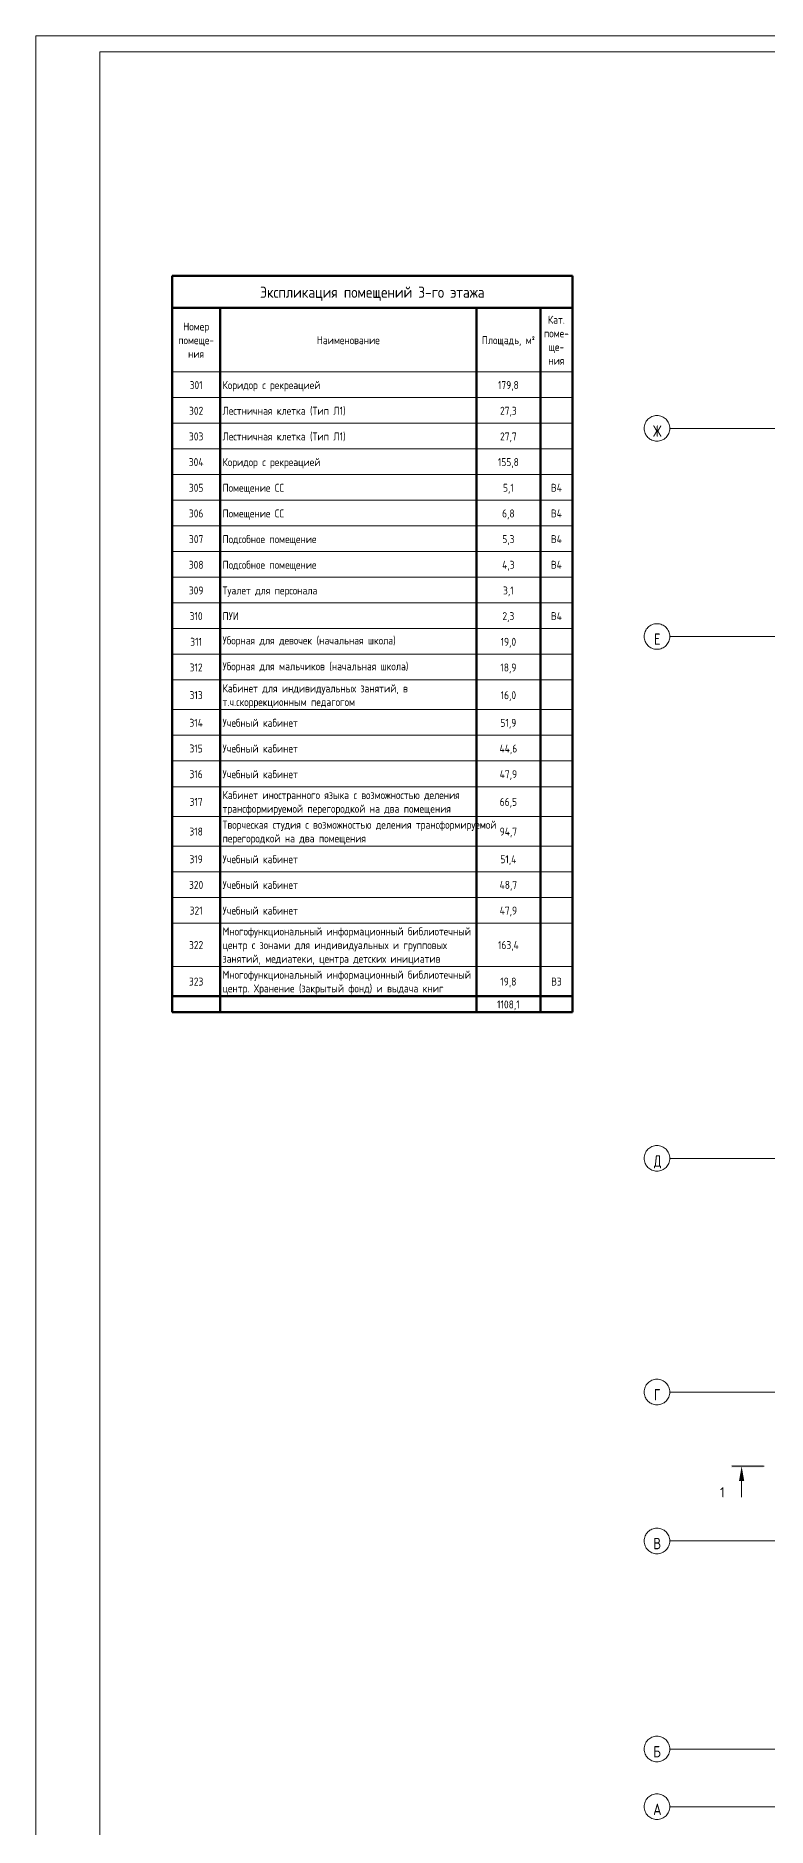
# Model space of a CAD drawing. Header units: millimetres. Extents: x 0 to 1189, y 0 to 841.
# Drawn here: x 0 to 229, y 281 to 841 of the extents above; entities that cross this region are included whole.
import ezdxf

# ---------------------------------------------------------------- set-up
doc = ezdxf.new("R2010")
doc.units = ezdxf.units.MM
doc.layers.add('Графика', color=7, linetype='Continuous', lineweight=20)
doc.layers.add('Линии', color=7, linetype='Continuous', lineweight=9, true_color=0x00a600)
doc.styles.add('GOST Common_10', font='GOST_Common.ttf', dxfattribs={"width": 0.9, "height": 2.5})
doc.styles.add('GOST Common_9', font='GOST_Common.ttf', dxfattribs={"width": 0.9, "height": 3.5})

msp = doc.modelspace()

# ---------------------------------------------------------------- hatches: boundary and pattern name
h = msp.add_hatch(color=7)
h.dxf.hatch_style = 2
h.paths.add_polyline_path([(194.043804, 717.223962), (193.23903, 715.850884), (193.182599, 715.795556), (193.103431, 715.777021), (193.036932, 715.788252), (192.988985, 715.822221), (192.959951, 715.879341), (192.950193, 715.960025), (192.9761, 716.048771), (193.855839, 717.540359), (192.9761, 719.031948), (192.950193, 719.125654), (192.96002, 719.206252), (192.989536, 719.263182), (193.038792, 719.296962), (193.10784, 719.308107), (193.179843, 719.289159), (193.23903, 719.229283), (194.043804, 717.861166), (194.043804, 719.130615), (194.053717, 719.208345), (194.083422, 719.263803), (194.132868, 719.297039), (194.202003, 719.308107), (194.270732, 719.297039), (194.319825, 719.263803), (194.34928, 719.208345), (194.359099, 719.130615), (194.359099, 717.861166), (195.168834, 719.229283), (195.224783, 719.289159), (195.300575, 719.308107), (195.359693, 719.29598), (195.409715, 719.254087), (195.442857, 719.197726), (195.453261, 719.130615), (195.427354, 719.031948), (194.547615, 717.540359), (195.427354, 716.048771), (195.453261, 715.955064), (195.442857, 715.88692), (195.409715, 715.826631), (195.361897, 715.788804), (195.304984, 715.777021), (195.225334, 715.795556), (195.168834, 715.850884), (194.359099, 717.223962), (194.359099, 715.950103), (194.34928, 715.873062), (194.319825, 715.819121), (194.270732, 715.7874), (194.202003, 715.777021), (194.132868, 715.7874), (194.083422, 715.819121), (194.053717, 715.873062), (194.043804, 715.950103)])
h = msp.add_hatch(color=7)
h.dxf.hatch_style = 2
h.paths.add_polyline_path([(193.427502, 650.949952), (193.427502, 654.130464), (193.437329, 654.208194), (193.466845, 654.263651), (193.516101, 654.296888), (193.58515, 654.307955), (194.836408, 654.307955), (194.905457, 654.296888), (194.954713, 654.263651), (194.984229, 654.208194), (194.994056, 654.130464), (194.984229, 654.052648), (194.954713, 653.997001), (194.905457, 653.963575), (194.836408, 653.952421), (193.742246, 653.952421), (193.742246, 652.895742), (194.521113, 652.895742), (194.590248, 652.884588), (194.639693, 652.851162), (194.669399, 652.795515), (194.679312, 652.717699), (194.669399, 652.639969), (194.639693, 652.584512), (194.590248, 652.551275), (194.521113, 652.540208), (193.742246, 652.540208), (193.742246, 651.127443), (194.836408, 651.127443), (194.905457, 651.116376), (194.954713, 651.083139), (194.984229, 651.027682), (194.994056, 650.949952), (194.984229, 650.872911), (194.954713, 650.818969), (194.905457, 650.787248), (194.836408, 650.77687), (193.58515, 650.77687), (193.516101, 650.787248), (193.466845, 650.818969), (193.437329, 650.872911)])
h = msp.add_hatch(color=7)
h.paths.add_polyline_path([(194.991321, 488.128589), (195.126782, 488.127348), (195.196925, 488.118667), (195.2794, 488.063201), (195.306065, 487.956058), (195.306065, 487.422482), (195.296324, 487.344666), (195.266998, 487.289019), (195.217931, 487.255593), (195.148969, 487.244439), (195.080153, 487.255593), (195.030871, 487.289019), (195.001226, 487.344666), (194.991321, 487.422482), (194.991321, 487.778016), (193.428626, 487.778016), (193.428626, 487.422482), (193.418807, 487.344666), (193.389352, 487.289019), (193.340259, 487.255593), (193.27153, 487.244439), (193.202481, 487.255593), (193.153225, 487.289019), (193.123709, 487.344666), (193.113882, 487.422482), (193.113882, 487.956058), (193.140547, 488.063201), (193.223023, 488.118667), (193.292614, 488.127348), (193.424216, 488.128589), (193.75715, 491.146492), (193.773523, 491.217711), (193.802557, 491.268517), (193.843889, 491.298964), (193.897159, 491.309101), (194.838083, 491.309101), (194.90435, 491.298033), (194.952323, 491.264797), (194.981485, 491.209339), (194.991321, 491.131609)])
h.paths.add_polyline_path([(194.680436, 488.128589), (194.680436, 490.953567), (194.054806, 490.953567), (193.739511, 488.128589)])
h = msp.add_hatch(color=7)
h.dxf.hatch_style = 2
h.paths.add_polyline_path([(193.742246, 417.953104), (193.742246, 414.950634), (193.732428, 414.873593), (193.702972, 414.819652), (193.653879, 414.787931), (193.58515, 414.777553), (193.516101, 414.787931), (193.466845, 414.819652), (193.437329, 414.873593), (193.427502, 414.950634), (193.427502, 418.131146), (193.437329, 418.208876), (193.466845, 418.264334), (193.516101, 418.29757), (193.58515, 418.308638), (194.836408, 418.308638), (194.905457, 418.29757), (194.954713, 418.264334), (194.984229, 418.208876), (194.994056, 418.131146), (194.984229, 418.05333), (194.954713, 417.997683), (194.905457, 417.964257), (194.836408, 417.953104)])
h = msp.add_hatch(color=7)
h.dxf.hatch_style = 2
h.paths.add_polyline_path([(227.322347, 394.633374), (227.322347, 393.835372), (217.191332, 393.835372), (217.191332, 394.633374)])
h = msp.add_hatch(color=7)
h.dxf.hatch_style = 2
h.paths.add_polyline_path([(219.700336, 389.554366), (220.525337, 394.229373), (221.349338, 389.554366)])
h = msp.add_hatch(color=7)
h.paths.add_polyline_path([(194.70394, 370.238486), (194.899277, 370.07096), (195.038803, 369.864418), (195.122519, 369.618911), (195.150424, 369.334493), (195.133173, 369.123636), (195.081454, 368.927972), (194.995318, 368.748017), (194.874817, 368.584289), (194.732017, 368.448733), (194.573715, 368.353123), (194.400737, 368.296477), (194.21391, 368.277813), (193.430633, 368.277813), (193.361584, 368.288192), (193.312328, 368.319912), (193.282812, 368.373854), (193.272985, 368.450895), (193.272985, 371.631407), (193.282812, 371.709137), (193.312328, 371.764594), (193.361584, 371.797831), (193.430633, 371.808898), (194.21391, 371.808898), (194.371497, 371.793103), (194.51632, 371.745371), (194.648844, 371.665186), (194.769535, 371.552032), (194.867892, 371.418836), (194.939171, 371.270292), (194.982545, 371.105935), (194.997186, 370.9253), (194.978419, 370.724193), (194.922704, 370.543033), (194.830918, 370.381303)])
h.paths.add_polyline_path([(193.587729, 371.453365), (193.587729, 370.396685), (194.21391, 370.396685), (194.306393, 370.406753), (194.393192, 370.436717), (194.473584, 370.486214), (194.546844, 370.554884), (194.606547, 370.634233), (194.648681, 370.723349), (194.673658, 370.820836), (194.681891, 370.9253), (194.648681, 371.129319), (194.546844, 371.300678), (194.473584, 371.368253), (194.393192, 371.415882), (194.306393, 371.44408), (194.21391, 371.453365)])
h.paths.add_polyline_path([(193.587729, 370.041151), (193.587729, 368.628386), (194.21391, 368.628386), (194.340112, 368.641391), (194.456238, 368.680338), (194.561718, 368.745123), (194.655984, 368.835643), (194.736289, 368.942114), (194.79365, 369.06109), (194.828067, 369.192056), (194.839539, 369.334493), (194.828067, 369.477241), (194.79365, 369.608723), (194.736289, 369.729043), (194.655984, 369.838304), (194.561718, 369.928367), (194.456238, 369.991611), (194.340112, 370.028912), (194.21391, 370.041151)])
h = msp.add_hatch(color=7)
h.paths.add_polyline_path([(195.150424, 304.331519), (195.133173, 304.120662), (195.081454, 303.924998), (194.995318, 303.745044), (194.874817, 303.581315), (194.732017, 303.44576), (194.573715, 303.35015), (194.400737, 303.293504), (194.21391, 303.27484), (193.430633, 303.27484), (193.361584, 303.285218), (193.312328, 303.316939), (193.282812, 303.37088), (193.272985, 303.447921), (193.272985, 306.628434), (193.282812, 306.706163), (193.312328, 306.761621), (193.361584, 306.794857), (193.430633, 306.805925), (194.681891, 306.805925), (194.75094, 306.794857), (194.800196, 306.761621), (194.829712, 306.706163), (194.839539, 306.628434), (194.829712, 306.550617), (194.800196, 306.494971), (194.75094, 306.461544), (194.681891, 306.450391), (193.587729, 306.450391), (193.587729, 305.393711), (194.21391, 305.393711), (194.400797, 305.37435), (194.574198, 305.316541), (194.733645, 305.220699), (194.878675, 305.087236), (194.996945, 304.923421), (195.081936, 304.742864), (195.133233, 304.545563)])
h.paths.add_polyline_path([(193.587729, 305.038177), (193.587729, 303.625413), (194.21391, 303.625413), (194.340112, 303.638418), (194.456238, 303.677365), (194.561718, 303.74215), (194.655984, 303.83267), (194.736289, 303.93914), (194.79365, 304.058117), (194.828067, 304.189082), (194.839539, 304.331519), (194.828067, 304.474267), (194.79365, 304.605749), (194.736289, 304.726069), (194.655984, 304.83533), (194.561718, 304.925394), (194.456238, 304.988637), (194.340112, 305.025939), (194.21391, 305.038177)])
h = msp.add_hatch(color=7)
h.paths.add_polyline_path([(194.207493, 288.071291), (193.748331, 286.510801), (194.671616, 286.510801)])
h.paths.add_polyline_path([(195.306065, 285.44916), (195.296324, 285.372119), (195.266998, 285.318178), (195.217931, 285.286457), (195.148969, 285.276079), (195.054711, 285.305775), (195.000141, 285.39459), (194.772489, 286.155267), (193.643049, 286.155267), (193.419806, 285.39459), (193.365305, 285.305775), (193.27153, 285.276079), (193.202481, 285.286457), (193.153225, 285.318178), (193.123709, 285.372119), (193.113882, 285.44916), (193.122701, 285.50814), (194.054806, 288.664399), (194.079206, 288.728331), (194.113166, 288.772782), (194.156118, 288.798732), (194.207493, 288.807164), (194.261745, 288.798809), (194.30623, 288.773402), (194.340896, 288.730424), (194.365692, 288.66936), (195.297246, 285.50814)])

# ---------------------------------------------------------------- linework, layer by layer
at = {"color": 7, "lineweight": 0}
for p, q in [((0.125554, 840.985282), (1189.107153, 840.985282)), ((0.125554, 840.985282), (0.125554, -0.006567)), ((1184.111809, 835.989938), (20.106931, 835.989938)), ((20.106931, 588.936038), (20.106931, 4.988778))]:
    msp.add_line(p, q, dxfattribs=at)
for points in [[(20.106931, 835.989938), (20.106931, 4.994778)], [(1184.111809, 835.989938), (20.106931, 835.989938)], [(20.106931, 835.989938), (20.106931, 4.994778)], [(1184.111809, 835.989938), (20.106931, 835.989938)], [(194.085297, 714.371862), (193.676342, 714.392515), (193.279196, 714.453134), (192.895869, 714.551706), (192.528372, 714.686222), (192.178718, 714.854669), (191.848916, 715.055037), (191.540979, 715.285314), (191.256917, 715.543489), (190.998742, 715.827551), (190.768465, 716.135488), (190.568098, 716.465289), (190.39965, 716.814944), (190.265135, 717.18244), (190.166562, 717.565767), (190.105944, 717.962914), (190.08529, 718.371868), (190.105944, 718.780823), (190.166562, 719.177969), (190.265135, 719.561296), (190.39965, 719.928792), (190.568098, 720.278447), (190.768465, 720.608249), (190.998742, 720.916186), (191.256917, 721.200248), (191.540979, 721.458422), (191.848916, 721.688699), (192.178718, 721.889067), (192.528372, 722.057514), (192.895869, 722.19203), (193.279196, 722.290603), (193.676342, 722.351221), (194.085297, 722.371874)], [(194.085297, 722.371874), (194.494251, 722.351221), (194.891397, 722.290603), (195.274724, 722.19203), (195.642221, 722.057514), (195.991875, 721.889067), (196.321677, 721.688699), (196.629614, 721.458422), (196.913676, 721.200248), (197.171851, 720.916186), (197.402128, 720.608249), (197.602495, 720.278447), (197.770943, 719.928792), (197.905458, 719.561296), (198.004031, 719.177969), (198.06465, 718.780823), (198.085303, 718.371868), (198.06465, 717.962914), (198.004031, 717.565767), (197.905458, 717.18244), (197.770943, 716.814944), (197.602495, 716.465289), (197.402128, 716.135488), (197.171851, 715.827551), (196.913676, 715.543489), (196.629614, 715.285314), (196.321677, 715.055037), (195.991875, 714.854669), (195.642221, 714.686222), (195.274724, 714.551706), (194.891397, 714.453134), (194.494251, 714.392515), (194.085297, 714.371862)], [(198.085303, 718.371868), (863.72632, 718.371868)], [(194.085297, 649.371763), (193.676342, 649.392416), (193.279196, 649.453034), (192.895869, 649.551607), (192.528372, 649.686123), (192.178718, 649.85457), (191.848916, 650.054938), (191.540979, 650.285215), (191.256917, 650.54339), (190.998742, 650.827451), (190.768465, 651.135389), (190.568098, 651.46519), (190.39965, 651.814845), (190.265135, 652.182341), (190.166562, 652.565668), (190.105944, 652.962814), (190.08529, 653.371769), (190.105944, 653.780723), (190.166562, 654.17787), (190.265135, 654.561197), (190.39965, 654.928693), (190.568098, 655.278348), (190.768465, 655.608149), (190.998742, 655.916087), (191.256917, 656.200148), (191.540979, 656.458323), (191.848916, 656.6886), (192.178718, 656.888968), (192.528372, 657.057415), (192.895869, 657.191931), (193.279196, 657.290503), (193.676342, 657.351122), (194.085297, 657.371775)], [(194.085297, 657.371775), (194.494251, 657.351122), (194.891397, 657.290503), (195.274724, 657.191931), (195.642221, 657.057415), (195.991875, 656.888968), (196.321677, 656.6886), (196.629614, 656.458323), (196.913676, 656.200148), (197.171851, 655.916087), (197.402128, 655.608149), (197.602495, 655.278348), (197.770943, 654.928693), (197.905458, 654.561197), (198.004031, 654.17787), (198.06465, 653.780723), (198.085303, 653.371769), (198.06465, 652.962814), (198.004031, 652.565668), (197.905458, 652.182341), (197.770943, 651.814845), (197.602495, 651.46519), (197.402128, 651.135389), (197.171851, 650.827451), (196.913676, 650.54339), (196.629614, 650.285215), (196.321677, 650.054938), (195.991875, 649.85457), (195.642221, 649.686123), (195.274724, 649.551607), (194.891397, 649.453034), (194.494251, 649.392416), (194.085297, 649.371763)], [(198.085303, 653.371769), (863.72632, 653.371769)], [(194.085297, 486.371514), (193.676342, 486.392167), (193.279196, 486.452785), (192.895869, 486.551358), (192.528372, 486.685874), (192.178718, 486.854321), (191.848916, 487.054689), (191.540979, 487.284966), (191.256917, 487.543141), (190.998742, 487.827202), (190.768465, 488.13514), (190.568098, 488.464941), (190.39965, 488.814596), (190.265135, 489.182092), (190.166562, 489.565419), (190.105944, 489.962565), (190.08529, 490.37152), (190.105944, 490.780474), (190.166562, 491.177621), (190.265135, 491.560948), (190.39965, 491.928444), (190.568098, 492.278099), (190.768465, 492.6079), (190.998742, 492.915837), (191.256917, 493.199899), (191.540979, 493.458074), (191.848916, 493.688351), (192.178718, 493.888719), (192.528372, 494.057166), (192.895869, 494.191682), (193.279196, 494.290254), (193.676342, 494.350873), (194.085297, 494.371526)], [(194.085297, 494.371526), (194.494251, 494.350873), (194.891397, 494.290254), (195.274724, 494.191682), (195.642221, 494.057166), (195.991875, 493.888719), (196.321677, 493.688351), (196.629614, 493.458074), (196.913676, 493.199899), (197.171851, 492.915837), (197.402128, 492.6079), (197.602495, 492.278099), (197.770943, 491.928444), (197.905458, 491.560948), (198.004031, 491.177621), (198.06465, 490.780474), (198.085303, 490.37152), (198.06465, 489.962565), (198.004031, 489.565419), (197.905458, 489.182092), (197.770943, 488.814596), (197.602495, 488.464941), (197.402128, 488.13514), (197.171851, 487.827202), (196.913676, 487.543141), (196.629614, 487.284966), (196.321677, 487.054689), (195.991875, 486.854321), (195.642221, 486.685874), (195.274724, 486.551358), (194.891397, 486.452785), (194.494251, 486.392167), (194.085297, 486.371514)], [(198.085303, 490.37152), (863.72632, 490.37152)], [(194.085297, 413.371402), (193.676342, 413.392055), (193.279196, 413.452674), (192.895869, 413.551247), (192.528372, 413.685762), (192.178718, 413.854209), (191.848916, 414.054577), (191.540979, 414.284854), (191.256917, 414.543029), (190.998742, 414.827091), (190.768465, 415.135028), (190.568098, 415.46483), (190.39965, 415.814484), (190.265135, 416.181981), (190.166562, 416.565308), (190.105944, 416.962454), (190.08529, 417.371408), (190.105944, 417.780363), (190.166562, 418.177509), (190.265135, 418.560836), (190.39965, 418.928333), (190.568098, 419.277987), (190.768465, 419.607789), (190.998742, 419.915726), (191.256917, 420.199788), (191.540979, 420.457963), (191.848916, 420.68824), (192.178718, 420.888607), (192.528372, 421.057055), (192.895869, 421.19157), (193.279196, 421.290143), (193.676342, 421.350761), (194.085297, 421.371414)], [(194.085297, 421.371414), (194.494251, 421.350761), (194.891397, 421.290143), (195.274724, 421.19157), (195.642221, 421.057055), (195.991875, 420.888607), (196.321677, 420.68824), (196.629614, 420.457963), (196.913676, 420.199788), (197.171851, 419.915726), (197.402128, 419.607789), (197.602495, 419.277987), (197.770943, 418.928333), (197.905458, 418.560836), (198.004031, 418.177509), (198.06465, 417.780363), (198.085303, 417.371408), (198.06465, 416.962454), (198.004031, 416.565308), (197.905458, 416.181981), (197.770943, 415.814484), (197.602495, 415.46483), (197.402128, 415.135028), (197.171851, 414.827091), (196.913676, 414.543029), (196.629614, 414.284854), (196.321677, 414.054577), (195.991875, 413.854209), (195.642221, 413.685762), (195.274724, 413.551247), (194.891397, 413.452674), (194.494251, 413.392055), (194.085297, 413.371402)], [(198.085303, 417.371408), (863.72632, 417.371408)], [(217.525332, 394.229373), (227.610348, 394.229373)], [(220.525337, 391.229368), (220.525337, 384.566358)], [(194.085297, 366.871331), (193.676342, 366.891984), (193.279196, 366.952603), (192.895869, 367.051175), (192.528372, 367.185691), (192.178718, 367.354138), (191.848916, 367.554506), (191.540979, 367.784783), (191.256917, 368.042958), (190.998742, 368.32702), (190.768465, 368.634957), (190.568098, 368.964758), (190.39965, 369.314413), (190.265135, 369.681909), (190.166562, 370.065236), (190.105944, 370.462383), (190.08529, 370.871337), (190.105944, 371.280292), (190.166562, 371.677438), (190.265135, 372.060765), (190.39965, 372.428262), (190.568098, 372.777916), (190.768465, 373.107718), (190.998742, 373.415655), (191.256917, 373.699717), (191.540979, 373.957892), (191.848916, 374.188169), (192.178718, 374.388536), (192.528372, 374.556984), (192.895869, 374.691499), (193.279196, 374.790072), (193.676342, 374.85069), (194.085297, 374.871343)], [(194.085297, 374.871343), (194.494251, 374.85069), (194.891397, 374.790072), (195.274724, 374.691499), (195.642221, 374.556984), (195.991875, 374.388536), (196.321677, 374.188169), (196.629614, 373.957892), (196.913676, 373.699717), (197.171851, 373.415655), (197.402128, 373.107718), (197.602495, 372.777916), (197.770943, 372.428262), (197.905458, 372.060765), (198.004031, 371.677438), (198.06465, 371.280292), (198.085303, 370.871337), (198.06465, 370.462383), (198.004031, 370.065236), (197.905458, 369.681909), (197.770943, 369.314413), (197.602495, 368.964758), (197.402128, 368.634957), (197.171851, 368.32702), (196.913676, 368.042958), (196.629614, 367.784783), (196.321677, 367.554506), (195.991875, 367.354138), (195.642221, 367.185691), (195.274724, 367.051175), (194.891397, 366.952603), (194.494251, 366.891984), (194.085297, 366.871331)], [(198.085303, 370.871337), (863.72632, 370.871337)], [(194.085297, 301.871232), (193.676342, 301.891885), (193.279196, 301.952503), (192.895869, 302.051076), (192.528372, 302.185592), (192.178718, 302.354039), (191.848916, 302.554407), (191.540979, 302.784684), (191.256917, 303.042859), (190.998742, 303.32692), (190.768465, 303.634858), (190.568098, 303.964659), (190.39965, 304.314314), (190.265135, 304.68181), (190.166562, 305.065137), (190.105944, 305.462284), (190.08529, 305.871238), (190.105944, 306.280192), (190.166562, 306.677339), (190.265135, 307.060666), (190.39965, 307.428162), (190.568098, 307.777817), (190.768465, 308.107618), (190.998742, 308.415556), (191.256917, 308.699617), (191.540979, 308.957792), (191.848916, 309.188069), (192.178718, 309.388437), (192.528372, 309.556884), (192.895869, 309.6914), (193.279196, 309.789972), (193.676342, 309.850591), (194.085297, 309.871244)], [(194.085297, 309.871244), (194.494251, 309.850591), (194.891397, 309.789972), (195.274724, 309.6914), (195.642221, 309.556884), (195.991875, 309.388437), (196.321677, 309.188069), (196.629614, 308.957792), (196.913676, 308.699617), (197.171851, 308.415556), (197.402128, 308.107618), (197.602495, 307.777817), (197.770943, 307.428162), (197.905458, 307.060666), (198.004031, 306.677339), (198.06465, 306.280192), (198.085303, 305.871238), (198.06465, 305.462284), (198.004031, 305.065137), (197.905458, 304.68181), (197.770943, 304.314314), (197.602495, 303.964659), (197.402128, 303.634858), (197.171851, 303.32692), (196.913676, 303.042859), (196.629614, 302.784684), (196.321677, 302.554407), (195.991875, 302.354039), (195.642221, 302.185592), (195.274724, 302.051076), (194.891397, 301.952503), (194.494251, 301.891885), (194.085297, 301.871232)], [(198.085303, 305.871238), (810.158238, 305.871238)], [(194.085297, 283.871204), (193.676342, 283.891857), (193.279196, 283.952476), (192.895869, 284.051049), (192.528372, 284.185564), (192.178718, 284.354012), (191.848916, 284.554379), (191.540979, 284.784656), (191.256917, 285.042831), (190.998742, 285.326893), (190.768465, 285.63483), (190.568098, 285.964632), (190.39965, 286.314286), (190.265135, 286.681783), (190.166562, 287.06511), (190.105944, 287.462256), (190.08529, 287.87121), (190.105944, 288.280165), (190.166562, 288.677311), (190.265135, 289.060638), (190.39965, 289.428135), (190.568098, 289.777789), (190.768465, 290.107591), (190.998742, 290.415528), (191.256917, 290.69959), (191.540979, 290.957765), (191.848916, 291.188042), (192.178718, 291.388409), (192.528372, 291.556857), (192.895869, 291.691372), (193.279196, 291.789945), (193.676342, 291.850564), (194.085297, 291.871217)], [(194.085297, 291.871217), (194.494251, 291.850564), (194.891397, 291.789945), (195.274724, 291.691372), (195.642221, 291.556857), (195.991875, 291.388409), (196.321677, 291.188042), (196.629614, 290.957765), (196.913676, 290.69959), (197.171851, 290.415528), (197.402128, 290.107591), (197.602495, 289.777789), (197.770943, 289.428135), (197.905458, 289.060638), (198.004031, 288.677311), (198.06465, 288.280165), (198.085303, 287.87121), (198.06465, 287.462256), (198.004031, 287.06511), (197.905458, 286.681783), (197.770943, 286.314286), (197.602495, 285.964632), (197.402128, 285.63483), (197.171851, 285.326893), (196.913676, 285.042831), (196.629614, 284.784656), (196.321677, 284.554379), (195.991875, 284.354012), (195.642221, 284.185564), (195.274724, 284.051049), (194.891397, 283.952476), (194.494251, 283.891857), (194.085297, 283.871204)], [(198.085303, 287.87121), (810.158238, 287.87121)]]:
    msp.add_lwpolyline(points, dxfattribs=at)
msp.add_lwpolyline([(167.693116, 745.993577), (167.693116, 766.05962), (167.693116, 546.010478), (167.693116, 551.048156), (167.693116, 560.319176), (167.693116, 573.865872), (167.693116, 581.866889), (167.693116, 589.867906), (167.693116, 597.911257), (167.693116, 607.182277), (167.693116, 616.453297), (167.693116, 624.454314), (167.693116, 632.497665), (167.693116, 640.498682), (167.693116, 649.769702), (167.693116, 657.813053), (167.693116, 665.81407), (167.693116, 673.815088), (167.693116, 681.858438), (167.693116, 689.859456), (167.693116, 697.902806), (167.693116, 705.903823), (167.693116, 713.904841), (167.693116, 721.948191), (167.693116, 729.949209), (167.693116, 737.992559)], close=True, dxfattribs=at)
at = {"layer": 'Линии', "color": 7, "lineweight": 50}
for p, q in [((42.684707, 766.05962), (42.684707, 756.05962)), ((167.693116, 766.05962), (42.684707, 766.05962)), ((167.693116, 756.05962), (167.693116, 766.05962)), ((42.684707, 756.05962), (42.684707, 536.044231)), ((42.684707, 756.05962), (167.693116, 756.05962)), ((57.684707, 756.05962), (57.684707, 736.013603)), ((137.684707, 756.05962), (137.684707, 736.013603)), ((157.684707, 756.05962), (157.684707, 736.013603)), ((167.684707, 756.05962), (167.684707, 736.013603)), ((167.693116, 756.05962), (167.693116, 536.044231)), ((57.684707, 736.013603), (57.684707, 727.995196)), ((137.684707, 736.013603), (137.684707, 727.995196)), ((157.684707, 736.013603), (157.684707, 727.995196)), ((167.684707, 736.013603), (167.684707, 727.995196)), ((57.684707, 727.995196), (57.684707, 719.97679)), ((137.684707, 727.995196), (137.684707, 719.97679)), ((157.684707, 727.995196), (157.684707, 719.97679)), ((167.684707, 727.995196), (167.684707, 719.97679)), ((57.684707, 719.97679), (57.684707, 711.958383)), ((137.684707, 719.97679), (137.684707, 711.958383)), ((157.684707, 719.97679), (157.684707, 711.958383)), ((167.684707, 719.97679), (167.684707, 711.958383)), ((57.684707, 711.958383), (57.684707, 703.939976)), ((137.684707, 711.958383), (137.684707, 703.939976)), ((157.684707, 711.958383), (157.684707, 703.939976)), ((167.684707, 711.958383), (167.684707, 703.939976)), ((57.684707, 703.939976), (57.684707, 695.921569)), ((137.684707, 703.939976), (137.684707, 695.921569)), ((157.684707, 703.939976), (157.684707, 695.921569)), ((167.684707, 703.939976), (167.684707, 695.921569)), ((57.684707, 695.921569), (57.684707, 687.903163)), ((137.684707, 695.921569), (137.684707, 687.903163)), ((157.684707, 695.921569), (157.684707, 687.903163)), ((167.684707, 695.921569), (167.684707, 687.903163)), ((57.684707, 687.903163), (57.684707, 679.884756)), ((137.684707, 687.903163), (137.684707, 679.884756)), ((157.684707, 687.903163), (157.684707, 679.884756)), ((167.684707, 687.903163), (167.684707, 679.884756)), ((57.684707, 679.884756), (57.684707, 671.866349)), ((137.684707, 679.884756), (137.684707, 671.866349)), ((157.684707, 679.884756), (157.684707, 671.866349)), ((167.684707, 679.884756), (167.684707, 671.866349)), ((57.684707, 671.866349), (57.684707, 663.847942)), ((137.684707, 671.866349), (137.684707, 663.847942)), ((157.684707, 671.866349), (157.684707, 663.847942)), ((167.684707, 671.866349), (167.684707, 663.847942)), ((57.684707, 663.847942), (57.684707, 655.829536)), ((137.684707, 663.847942), (137.684707, 655.829536)), ((157.684707, 663.847942), (157.684707, 655.829536)), ((167.684707, 663.847942), (167.684707, 655.829536)), ((57.684707, 655.829536), (57.684707, 647.811129)), ((137.684707, 655.829536), (137.684707, 647.811129)), ((157.684707, 655.829536), (157.684707, 647.811129)), ((167.684707, 655.829536), (167.684707, 647.811129)), ((57.684707, 647.811129), (57.684707, 639.792722)), ((137.684707, 647.811129), (137.684707, 639.792722)), ((157.684707, 647.811129), (157.684707, 639.792722)), ((167.684707, 647.811129), (167.684707, 639.792722)), ((57.684707, 639.792722), (57.684707, 630.519714)), ((137.684707, 639.792722), (137.684707, 630.519714)), ((157.684707, 639.792722), (157.684707, 630.519714)), ((167.684707, 639.792722), (167.684707, 630.519714)), ((57.684707, 630.519714), (57.684707, 622.501307)), ((137.684707, 630.519714), (137.684707, 622.501307)), ((157.684707, 630.519714), (157.684707, 622.501307)), ((167.684707, 630.519714), (167.684707, 622.501307)), ((57.684707, 622.501307), (57.684707, 614.4829)), ((137.684707, 622.501307), (137.684707, 614.4829)), ((157.684707, 622.501307), (157.684707, 614.4829)), ((167.684707, 622.501307), (167.684707, 614.4829)), ((57.684707, 614.4829), (57.684707, 606.464493)), ((137.684707, 614.4829), (137.684707, 606.464493)), ((157.684707, 614.4829), (157.684707, 606.464493)), ((167.684707, 614.4829), (167.684707, 606.464493)), ((57.684707, 606.464493), (57.684707, 597.191485)), ((137.684707, 606.464493), (137.684707, 597.191485)), ((157.684707, 606.464493), (157.684707, 597.191485)), ((167.684707, 606.464493), (167.684707, 597.191485)), ((57.684707, 597.191485), (57.684707, 587.918476)), ((137.684707, 597.191485), (137.684707, 587.918476)), ((157.684707, 597.191485), (157.684707, 587.918476)), ((167.684707, 597.191485), (167.684707, 587.918476)), ((57.684707, 587.918476), (57.684707, 579.90007)), ((137.684707, 587.918476), (137.684707, 579.90007)), ((157.684707, 587.918476), (157.684707, 579.90007)), ((167.684707, 587.918476), (167.684707, 579.90007)), ((57.684707, 579.90007), (57.684707, 571.881663)), ((137.684707, 579.90007), (137.684707, 571.881663)), ((157.684707, 579.90007), (157.684707, 571.881663)), ((167.684707, 579.90007), (167.684707, 571.881663)), ((57.684707, 571.881663), (57.684707, 563.863256)), ((137.684707, 571.881663), (137.684707, 563.863256)), ((157.684707, 571.881663), (157.684707, 563.863256)), ((167.684707, 571.881663), (167.684707, 563.863256)), ((57.684707, 563.863256), (57.684707, 550.328744)), ((137.684707, 563.863256), (137.684707, 550.328744)), ((157.684707, 563.863256), (157.684707, 550.328744)), ((167.684707, 563.863256), (167.684707, 550.328744)), ((57.684707, 550.328744), (57.684707, 541.055735)), ((137.684707, 550.328744), (137.684707, 541.055735)), ((157.684707, 550.328744), (157.684707, 541.055735)), ((167.684707, 550.328744), (167.684707, 541.055735)), ((57.684707, 541.055735), (42.684707, 541.055735)), ((137.684707, 541.055735), (57.684707, 541.055735)), ((57.684707, 541.055735), (57.684707, 536.044231)), ((157.684707, 541.055735), (137.684707, 541.055735)), ((137.684707, 541.055735), (137.684707, 536.044231)), ((167.684707, 541.055735), (157.684707, 541.055735)), ((157.684707, 541.055735), (157.684707, 536.044231)), ((167.684707, 541.055735), (167.684707, 536.044231)), ((167.693116, 536.044231), (42.684707, 536.044231))]:
    msp.add_line(p, q, dxfattribs=at)
at = {"layer": 'Линии', "color": 7, "lineweight": 20}
for p, q in [((57.684707, 736.013603), (42.684707, 736.013603)), ((137.684707, 736.013603), (57.684707, 736.013603)), ((157.684707, 736.013603), (137.684707, 736.013603)), ((167.684707, 736.013603), (157.684707, 736.013603)), ((57.684707, 727.995196), (42.684707, 727.995196)), ((137.684707, 727.995196), (57.684707, 727.995196)), ((157.684707, 727.995196), (137.684707, 727.995196)), ((167.684707, 727.995196), (157.684707, 727.995196)), ((57.684707, 719.97679), (42.684707, 719.97679)), ((137.684707, 719.97679), (57.684707, 719.97679)), ((157.684707, 719.97679), (137.684707, 719.97679)), ((167.684707, 719.97679), (157.684707, 719.97679)), ((57.684707, 711.958383), (42.684707, 711.958383)), ((137.684707, 711.958383), (57.684707, 711.958383)), ((157.684707, 711.958383), (137.684707, 711.958383)), ((167.684707, 711.958383), (157.684707, 711.958383)), ((57.684707, 703.939976), (42.684707, 703.939976)), ((137.684707, 703.939976), (57.684707, 703.939976)), ((157.684707, 703.939976), (137.684707, 703.939976)), ((167.684707, 703.939976), (157.684707, 703.939976)), ((57.684707, 695.921569), (42.684707, 695.921569)), ((137.684707, 695.921569), (57.684707, 695.921569)), ((157.684707, 695.921569), (137.684707, 695.921569)), ((167.684707, 695.921569), (157.684707, 695.921569)), ((57.684707, 687.903163), (42.684707, 687.903163)), ((137.684707, 687.903163), (57.684707, 687.903163)), ((157.684707, 687.903163), (137.684707, 687.903163)), ((167.684707, 687.903163), (157.684707, 687.903163)), ((57.684707, 679.884756), (42.684707, 679.884756)), ((137.684707, 679.884756), (57.684707, 679.884756)), ((157.684707, 679.884756), (137.684707, 679.884756)), ((167.684707, 679.884756), (157.684707, 679.884756)), ((57.684707, 671.866349), (42.684707, 671.866349)), ((137.684707, 671.866349), (57.684707, 671.866349)), ((157.684707, 671.866349), (137.684707, 671.866349)), ((167.684707, 671.866349), (157.684707, 671.866349)), ((57.684707, 663.847942), (42.684707, 663.847942)), ((137.684707, 663.847942), (57.684707, 663.847942)), ((157.684707, 663.847942), (137.684707, 663.847942)), ((167.684707, 663.847942), (157.684707, 663.847942)), ((57.684707, 655.829536), (42.684707, 655.829536)), ((137.684707, 655.829536), (57.684707, 655.829536)), ((157.684707, 655.829536), (137.684707, 655.829536)), ((167.684707, 655.829536), (157.684707, 655.829536)), ((57.684707, 647.811129), (42.684707, 647.811129)), ((137.684707, 647.811129), (57.684707, 647.811129)), ((157.684707, 647.811129), (137.684707, 647.811129)), ((167.684707, 647.811129), (157.684707, 647.811129)), ((57.684707, 639.792722), (42.684707, 639.792722)), ((137.684707, 639.792722), (57.684707, 639.792722)), ((157.684707, 639.792722), (137.684707, 639.792722)), ((167.684707, 639.792722), (157.684707, 639.792722)), ((57.684707, 630.519714), (42.684707, 630.519714)), ((137.684707, 630.519714), (57.684707, 630.519714)), ((157.684707, 630.519714), (137.684707, 630.519714)), ((167.684707, 630.519714), (157.684707, 630.519714)), ((57.684707, 622.501307), (42.684707, 622.501307)), ((137.684707, 622.501307), (57.684707, 622.501307)), ((157.684707, 622.501307), (137.684707, 622.501307)), ((167.684707, 622.501307), (157.684707, 622.501307)), ((57.684707, 614.4829), (42.684707, 614.4829)), ((137.684707, 614.4829), (57.684707, 614.4829)), ((157.684707, 614.4829), (137.684707, 614.4829)), ((167.684707, 614.4829), (157.684707, 614.4829)), ((57.684707, 606.464493), (42.684707, 606.464493)), ((137.684707, 606.464493), (57.684707, 606.464493)), ((157.684707, 606.464493), (137.684707, 606.464493)), ((167.684707, 606.464493), (157.684707, 606.464493)), ((57.684707, 597.191485), (42.684707, 597.191485)), ((137.684707, 597.191485), (57.684707, 597.191485)), ((157.684707, 597.191485), (137.684707, 597.191485)), ((167.684707, 597.191485), (157.684707, 597.191485)), ((57.684707, 587.918476), (42.684707, 587.918476)), ((137.684707, 587.918476), (57.684707, 587.918476)), ((157.684707, 587.918476), (137.684707, 587.918476)), ((167.684707, 587.918476), (157.684707, 587.918476)), ((57.684707, 579.90007), (42.684707, 579.90007)), ((137.684707, 579.90007), (57.684707, 579.90007)), ((157.684707, 579.90007), (137.684707, 579.90007)), ((167.684707, 579.90007), (157.684707, 579.90007)), ((57.684707, 571.881663), (42.684707, 571.881663)), ((137.684707, 571.881663), (57.684707, 571.881663)), ((157.684707, 571.881663), (137.684707, 571.881663)), ((167.684707, 571.881663), (157.684707, 571.881663)), ((57.684707, 563.863256), (42.684707, 563.863256)), ((137.684707, 563.863256), (57.684707, 563.863256)), ((157.684707, 563.863256), (137.684707, 563.863256)), ((167.684707, 563.863256), (157.684707, 563.863256)), ((57.684707, 550.328744), (42.684707, 550.328744)), ((137.684707, 550.328744), (57.684707, 550.328744)), ((157.684707, 550.328744), (137.684707, 550.328744)), ((167.684707, 550.328744), (157.684707, 550.328744))]:
    msp.add_line(p, q, dxfattribs=at)

# ---------------------------------------------------------------- texts
at = {"color": 7, "insert": (213.773911, 387.66042), "char_height": 3.175964, "attachment_point": 1}
msp.add_mtext('{\\fGOSTCommon|b0|i0|c0;1}', dxfattribs=at)
at = {"layer": 'Графика', "line_spacing_factor": 1.022761}
for s, insert, char_height, width, attachment_point, style in [('Экспликация помещений 3-го этажа', (105.188912, 762.650466), 3.5, 84.47113164, 2, 'GOST Common_9'), ('Номер помеще- ния', (50.184707, 751.434434), 2.5, 14.18025241, 2, 'GOST Common_10'), ('Кат. поме- ще- ния', (162.684707, 753.565187), 2.5, 9.62446919, 2, 'GOST Common_10'), ('Наименование', (97.684707, 747.17293), 2.5, 23.53318486, 2, 'GOST Common_10'), ('Площадь, м\\fGOST Common|b0|i0|c238|p34|;\\W.9;²', (147.684707, 747.17293), 2.5, 20.09371938, 2, 'GOST Common_10'), ('301', (50.184707, 733.140718), 2.5, 5.09885672, 2, 'GOST Common_10'), ('Коридор с рекреацией', (58.434707, 733.140718), 2.5, 36.11438753, 1, 'GOST Common_10'), ('179,8', (147.684707, 733.140718), 2.5, 7.90473645, 2, 'GOST Common_10'), ('302', (50.184707, 725.122312), 2.5, 5.61175947, 2, 'GOST Common_10'), ('Лестничная клетка (Тип Л1)', (58.434707, 725.122312), 2.5, 45.95005197, 1, 'GOST Common_10'), ('27,3', (147.684707, 725.122312), 2.5, 6.54705271, 2, 'GOST Common_10'), ('303', (50.184707, 717.103905), 2.5, 5.61175947, 2, 'GOST Common_10'), ('Лестничная клетка (Тип Л1)', (58.434707, 717.103905), 2.5, 45.95005197, 1, 'GOST Common_10'), ('27,7', (147.684707, 717.103905), 2.5, 6.54705271, 2, 'GOST Common_10'), ('304', (50.184707, 709.085498), 2.5, 5.88329621, 2, 'GOST Common_10'), ('Коридор с рекреацией', (58.434707, 709.085498), 2.5, 36.11438753, 1, 'GOST Common_10'), ('155,8', (147.684707, 709.085498), 2.5, 7.90473645, 2, 'GOST Common_10'), ('305', (50.184707, 701.067091), 2.5, 5.61175947, 2, 'GOST Common_10'), ('Помещение СС', (58.434707, 701.067091), 2.5, 22.86942836, 1, 'GOST Common_10'), ('5,1', (147.684707, 701.067091), 2.5, 4.16356347, 2, 'GOST Common_10'), ('В4', (162.684707, 701.067091), 2.5, 4.28424647, 2, 'GOST Common_10'), ('306', (50.184707, 693.048685), 2.5, 5.61175947, 2, 'GOST Common_10'), ('Помещение СС', (58.434707, 693.048685), 2.5, 22.86942836, 1, 'GOST Common_10'), ('6,8', (147.684707, 693.048685), 2.5, 4.67646622, 2, 'GOST Common_10'), ('В4', (162.684707, 693.048685), 2.5, 4.28424647, 2, 'GOST Common_10'), ('307', (50.184707, 685.030278), 2.5, 5.61175947, 2, 'GOST Common_10'), ('Подсобное помещение', (58.434707, 685.030278), 2.5, 35.72216778, 1, 'GOST Common_10'), ('5,3', (147.684707, 685.030278), 2.5, 4.67646622, 2, 'GOST Common_10'), ('В4', (162.684707, 685.030278), 2.5, 4.28424647, 2, 'GOST Common_10'), ('308', (50.184707, 677.011871), 2.5, 5.61175947, 2, 'GOST Common_10'), ('Подсобное помещение', (58.434707, 677.011871), 2.5, 35.72216778, 1, 'GOST Common_10'), ('4,3', (147.684707, 677.011871), 2.5, 4.94800297, 2, 'GOST Common_10'), ('В4', (162.684707, 677.011871), 2.5, 4.28424647, 2, 'GOST Common_10'), ('309', (50.184707, 668.993464), 2.5, 5.61175947, 2, 'GOST Common_10'), ('Туалет для персонала', (58.434707, 668.993464), 2.5, 36.92899777, 1, 'GOST Common_10'), ('3,1', (147.684707, 668.993464), 2.5, 4.16356347, 2, 'GOST Common_10'), ('310', (50.184707, 660.975058), 2.5, 5.09885672, 2, 'GOST Common_10'), ('ПУИ', (58.434707, 660.975058), 2.5, 6.42636971, 1, 'GOST Common_10'), ('2,3', (147.684707, 660.975058), 2.5, 4.67646622, 2, 'GOST Common_10'), ('В4', (162.684707, 660.975058), 2.5, 4.28424647, 2, 'GOST Common_10'), ('311', (50.184707, 652.956651), 2.5, 4.58595397, 2, 'GOST Common_10'), ('Уборная для девочек (начальная школа)', (58.434707, 653.380306), 2.5, 62.77037911, 1, 'GOST Common_10'), ('19,0', (147.684707, 652.956651), 2.5, 6.03414996, 2, 'GOST Common_10'), ('312', (50.184707, 644.938244), 2.5, 5.09885672, 2, 'GOST Common_10'), ('Уборная для мальчиков (начальная школа)', (58.434707, 645.307722), 2.5, 64.22662878, 1, 'GOST Common_10'), ('18,9', (147.684707, 644.938244), 2.5, 6.03414996, 2, 'GOST Common_10'), ('Кабинет для индивидуальных занятий, в т.ч.скоррекционным педагогом', (58.434707, 638.423289), 2.5, 75.33636229, 1, 'GOST Common_10'), ('313', (50.184707, 636.292536), 2.5, 5.09885672, 2, 'GOST Common_10'), ('16,0', (147.684707, 636.292536), 2.5, 6.03414996, 2, 'GOST Common_10'), ('314', (50.184707, 627.646829), 2.5, 5.37039347, 2, 'GOST Common_10'), ('Учебный кабинет', (58.434707, 627.646829), 2.5, 28.48118782, 1, 'GOST Common_10'), ('51,9', (147.684707, 627.646829), 2.5, 6.03414996, 2, 'GOST Common_10'), ('315', (50.184707, 619.628422), 2.5, 5.09885672, 2, 'GOST Common_10'), ('Учебный кабинет', (58.434707, 619.628422), 2.5, 28.48118782, 1, 'GOST Common_10'), ('44,6', (147.684707, 619.628422), 2.5, 7.09012621, 2, 'GOST Common_10'), ('316', (50.184707, 611.610015), 2.5, 5.09885672, 2, 'GOST Common_10'), ('Учебный кабинет', (58.434707, 611.610015), 2.5, 28.48118782, 1, 'GOST Common_10'), ('47,9', (147.684707, 611.610015), 2.5, 6.81858946, 2, 'GOST Common_10'), ('Кабинет иностранного языка с возможностью деления трансформируемой перегородкой на два помещения', (58.434707, 605.09506), 2.5, 90.24071269, 1, 'GOST Common_10'), ('317', (50.184707, 602.964308), 2.5, 5.09885672, 2, 'GOST Common_10'), ('66,5', (147.684707, 602.964308), 2.5, 6.54705271, 2, 'GOST Common_10'), ('318', (50.184707, 593.691299), 2.5, 5.09885672, 2, 'GOST Common_10'), ('Творческая студия с возможностью деления трансформируемой перегородкой на два помещения', (58.434707, 595.822051), 2.5, 85.59441722, 1, 'GOST Common_10'), ('94,7', (147.684707, 593.691299), 2.5, 6.81858946, 2, 'GOST Common_10'), ('319', (50.184707, 585.045592), 2.5, 5.09885672, 2, 'GOST Common_10'), ('Учебный кабинет', (58.434707, 585.045592), 2.5, 28.48118782, 1, 'GOST Common_10'), ('51,4', (147.684707, 585.045592), 2.5, 6.30568671, 2, 'GOST Common_10'), ('320', (50.184707, 577.027185), 2.5, 5.61175947, 2, 'GOST Common_10'), ('Учебный кабинет', (58.434707, 577.027185), 2.5, 28.48118782, 1, 'GOST Common_10'), ('48,7', (147.684707, 577.027185), 2.5, 6.81858946, 2, 'GOST Common_10'), ('321', (50.184707, 569.008778), 2.5, 5.09885672, 2, 'GOST Common_10'), ('Учебный кабинет', (58.434707, 569.008778), 2.5, 28.48118782, 1, 'GOST Common_10'), ('47,9', (147.684707, 569.008778), 2.5, 6.81858946, 2, 'GOST Common_10'), ('Многофункциональный информационный библиотечный \\Pцентр с зонами для индивидуальных и групповых \\Pзанятий, медиатеки, центра детских инициатив', (58.434707, 562.493823), 2.5, 90.39156644, 1, 'GOST Common_10'), ('322', (50.184707, 558.232319), 2.5, 5.61175947, 2, 'GOST Common_10'), ('163,4', (147.684707, 558.232319), 2.5, 8.1762732, 2, 'GOST Common_10'), ('Многофункциональный информационный библиотечный \\Pцентр. Хранение (закрытый фонд) и выдача книг', (58.434707, 548.95931), 2.5, 90.39156644, 1, 'GOST Common_10'), ('323', (50.184707, 546.828558), 2.5, 5.61175947, 2, 'GOST Common_10'), ('19,8', (147.684707, 546.828558), 2.5, 6.03414996, 2, 'GOST Common_10'), ('В3', (162.684707, 546.828558), 2.5, 4.01270973, 2, 'GOST Common_10'), ('1108,1', (147.684707, 539.686302), 2.5, 8.74951745, 2, 'GOST Common_10')]:
    msp.add_mtext(s, dxfattribs=dict(at, insert=insert, char_height=char_height, width=width, attachment_point=attachment_point, style=style))

doc.saveas('drawing.dxf')
